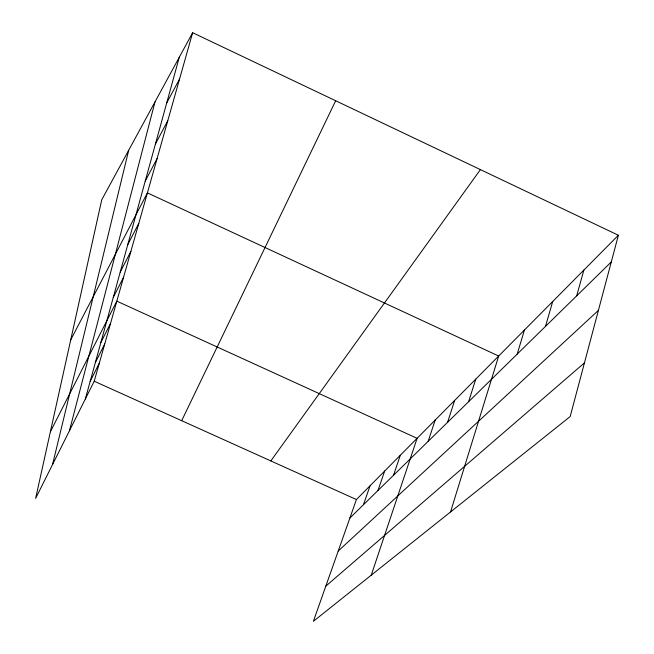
<?xml version="1.0" encoding="UTF-8"?>
<svg xmlns="http://www.w3.org/2000/svg" width="654" height="654" viewBox="0 0 654 654"><rect width="100%" height="100%" fill="white"/><g stroke="black" fill="none" stroke-linecap="round" stroke-linejoin="round"><path stroke-width="0.98" d="M52.541 464.577L128.691 150.257M69.43 430.782L155.023 101.844M618.382 235.252L570.174 416.565L313.389 621.3L356.414 499.542L618.382 235.252L192.636 32.7L101.738 199.805L35.618 498.413L94.217 381.225L192.636 32.7M85.331 398.989L179.286 57.233M576.681 295.837L583.867 270.077M545.485 326.395L552.704 301.519M517.216 354.092L524.426 330.041M450.541 511.951L498.667 356.038L147.403 192.881L70.73 339.835M468.616 401.703L475.752 379.148M447.581 422.304L454.653 400.436M428.166 441.327L435.163 420.105M371.251 575.168L417.097 438.319L116.829 301.142L50.374 431.763M393.495 475.294L400.313 455.258M377.963 490.516L384.683 471.027M363.452 504.724L370.082 485.759M181.689 420.702L335.674 100.757M90.162 381.429L99.294 363.223M95.329 362.635L104.738 343.963M100.863 342.475L110.567 323.321M113.256 297.415L123.581 277.231M120.213 272.121L130.882 251.389M127.759 244.67L138.795 223.366M145.245 181.068L157.099 158.538M155.448 143.954L167.767 120.769M166.737 102.899L179.548 79.044M270.838 460.923L480.404 169.615M349.89 518.017L611.286 261.935M338.208 551.06L598.402 310.388M325.806 586.164L584.439 362.896M94.217 381.225L356.414 499.542"/></g></svg>
